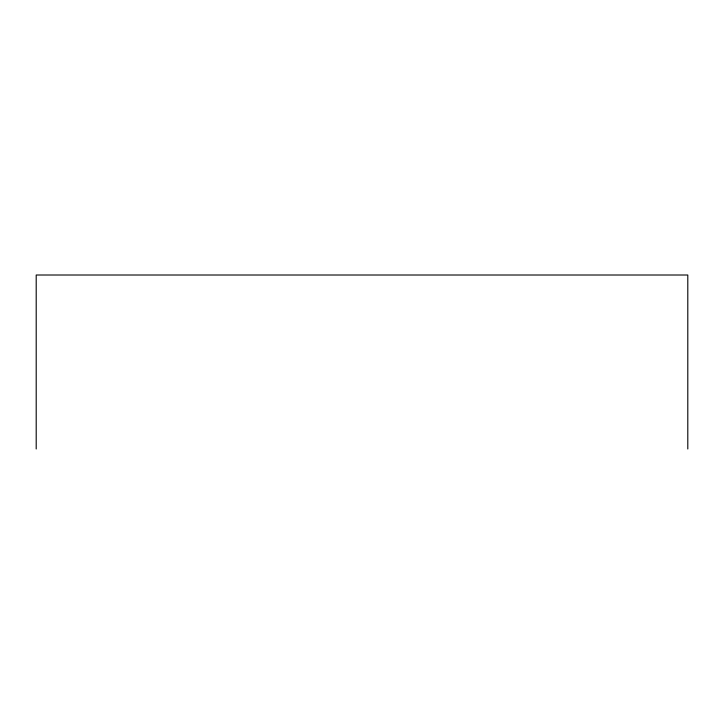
<?xml version="1.0" encoding="UTF-8"?>
<svg xmlns="http://www.w3.org/2000/svg" width="724" height="724" viewBox="0 0 724 724"><rect width="100%" height="100%" fill="white"/><g stroke="black" fill="none" stroke-linecap="round" stroke-linejoin="round"><path stroke-width="1.09" d="M687.8 448.989L687.8 275.011L36.2 275.011L36.2 448.989"/></g></svg>
